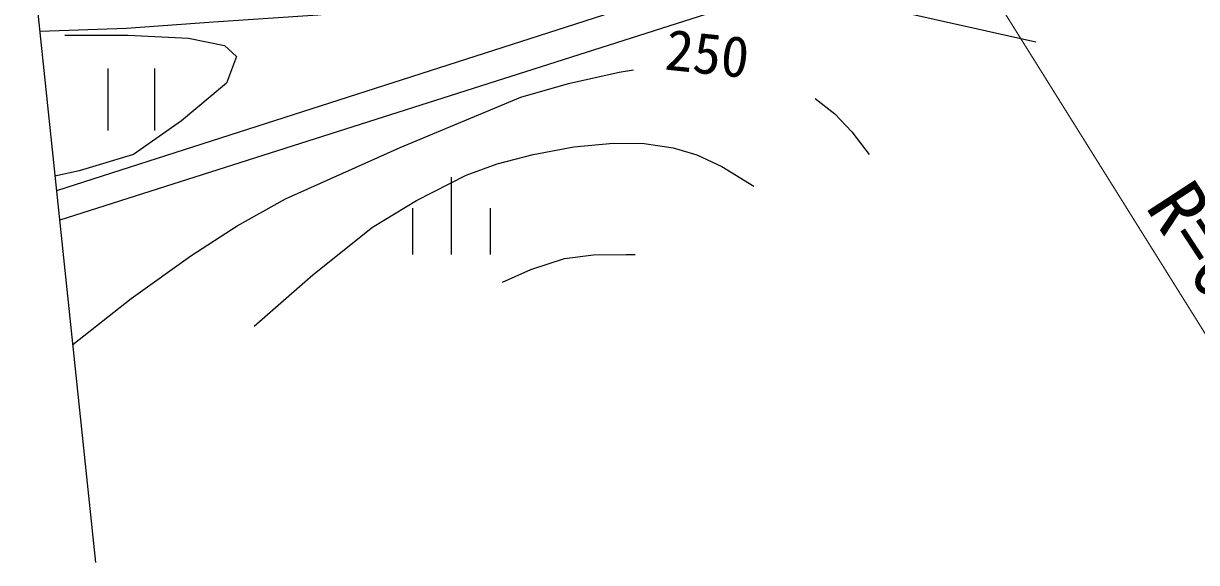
# Model space of a CAD drawing. Units: millimetres, scale not verified. Extents: x 40000 to 680000, y 20000 to 380000.
# Drawn here: x 68903 to 106764, y 263708 to 281120 of the extents above; entities that cross this region are included whole.
import ezdxf
from ezdxf.enums import TextEntityAlignment as Align

# ---------------------------------------------------------------- set-up
doc = ezdxf.new("R2010")
doc.units = ezdxf.units.MM
doc.header["$LTSCALE"] = 1000
for name, color, linetype, lineweight in [('S-BGD', 7, 'Continuous', 25), ('S-BMK-OTRS', 5, 'Continuous', 25), ('S-STR-HTXT', 7, 'Continuous', 13)]:
    doc.layers.add(name, color=color, linetype=linetype, lineweight=lineweight)
doc.styles.add('ＭＳ ゴシック', font='')
doc.styles.get('ＭＳ ゴシック').set_extended_font_data('MS Gothic')

msp = doc.modelspace()

# ---------------------------------------------------------------- linework, layer by layer
at = {"layer": 'S-BGD'}
for p, q in [((69975, 275727), (93564, 283311)), ((93663, 282290), (70075, 274768)), ((101580, 280510), (93663, 282290)), ((70242, 280740), (72287, 280740)), ((72287, 280740), (74233, 280642)), ((74233, 280642), (75388, 280411)), ((75388, 280411), (75784, 280048)), ((75784, 280048), (75454, 279191)), ((71626, 279663), (71626, 277665)), ((73146, 277665), (73146, 279663)), ((75454, 279191), (74002, 277972)), ((74002, 277972), (72452, 276884)), ((72452, 276884), (70703, 276357)), ((70703, 276357), (69912, 276192)), ((82711, 276155), (82711, 273658)), ((81461, 275156), (81461, 273658)), ((83961, 275156), (83961, 273658))]:
    msp.add_line(p, q, dxfattribs=at)
for points in [[(69435, 280871), (72233, 280970), (75040, 281172), (78401, 281396), (81852, 281741), (83613, 282122), (85476, 282634), (88055, 283443), (90725, 284174), (91913, 284344), (93071, 284408), (94862, 284324), (96472, 284151), (97266, 284021), (98224, 283744), (98850, 283433), (99494, 282954), (100326, 281993)], [(70496, 270752), (72383, 272234), (74306, 273615), (75804, 274584), (77360, 275450), (81064, 277117), (84952, 278737), (86489, 279185), (88134, 279545), (88595, 279622)], [(94457, 278694), (95087, 278197), (95641, 277623), (96203, 276884)], [(76344, 271347), (78242, 273001), (80163, 274543), (81589, 275401), (83192, 276221), (84191, 276584), (85354, 276888), (86661, 277130), (87931, 277255), (88934, 277243), (89868, 277107), (90636, 276878), (91445, 276504), (92475, 275862)], [(84360, 272764), (85274, 273169), (86370, 273527), (87299, 273644), (88360, 273658), (88649, 273654)]]:
    msp.add_lwpolyline(points, dxfattribs=at)
at = {"layer": 'S-BMK-OTRS'}
msp.add_line((68903, 285933), (71228, 263708), dxfattribs=at)
at = {"layer": 'S-STR-HTXT'}
msp.add_line((92124, 295021), (108062, 269454), dxfattribs=at)

# ---------------------------------------------------------------- texts
at = {"layer": 'S-STR-HTXT', "style": 'ＭＳ ゴシック'}
for s, height, rotation, p in [('250', 1320, 354.005, (89528, 279242)), ('R=60', 1833, 303.121, (104622, 274910))]:
    msp.add_text(s, height=height, rotation=rotation, dxfattribs=at).set_placement(p, align=Align.BOTTOM_LEFT)

doc.saveas('drawing.dxf')
